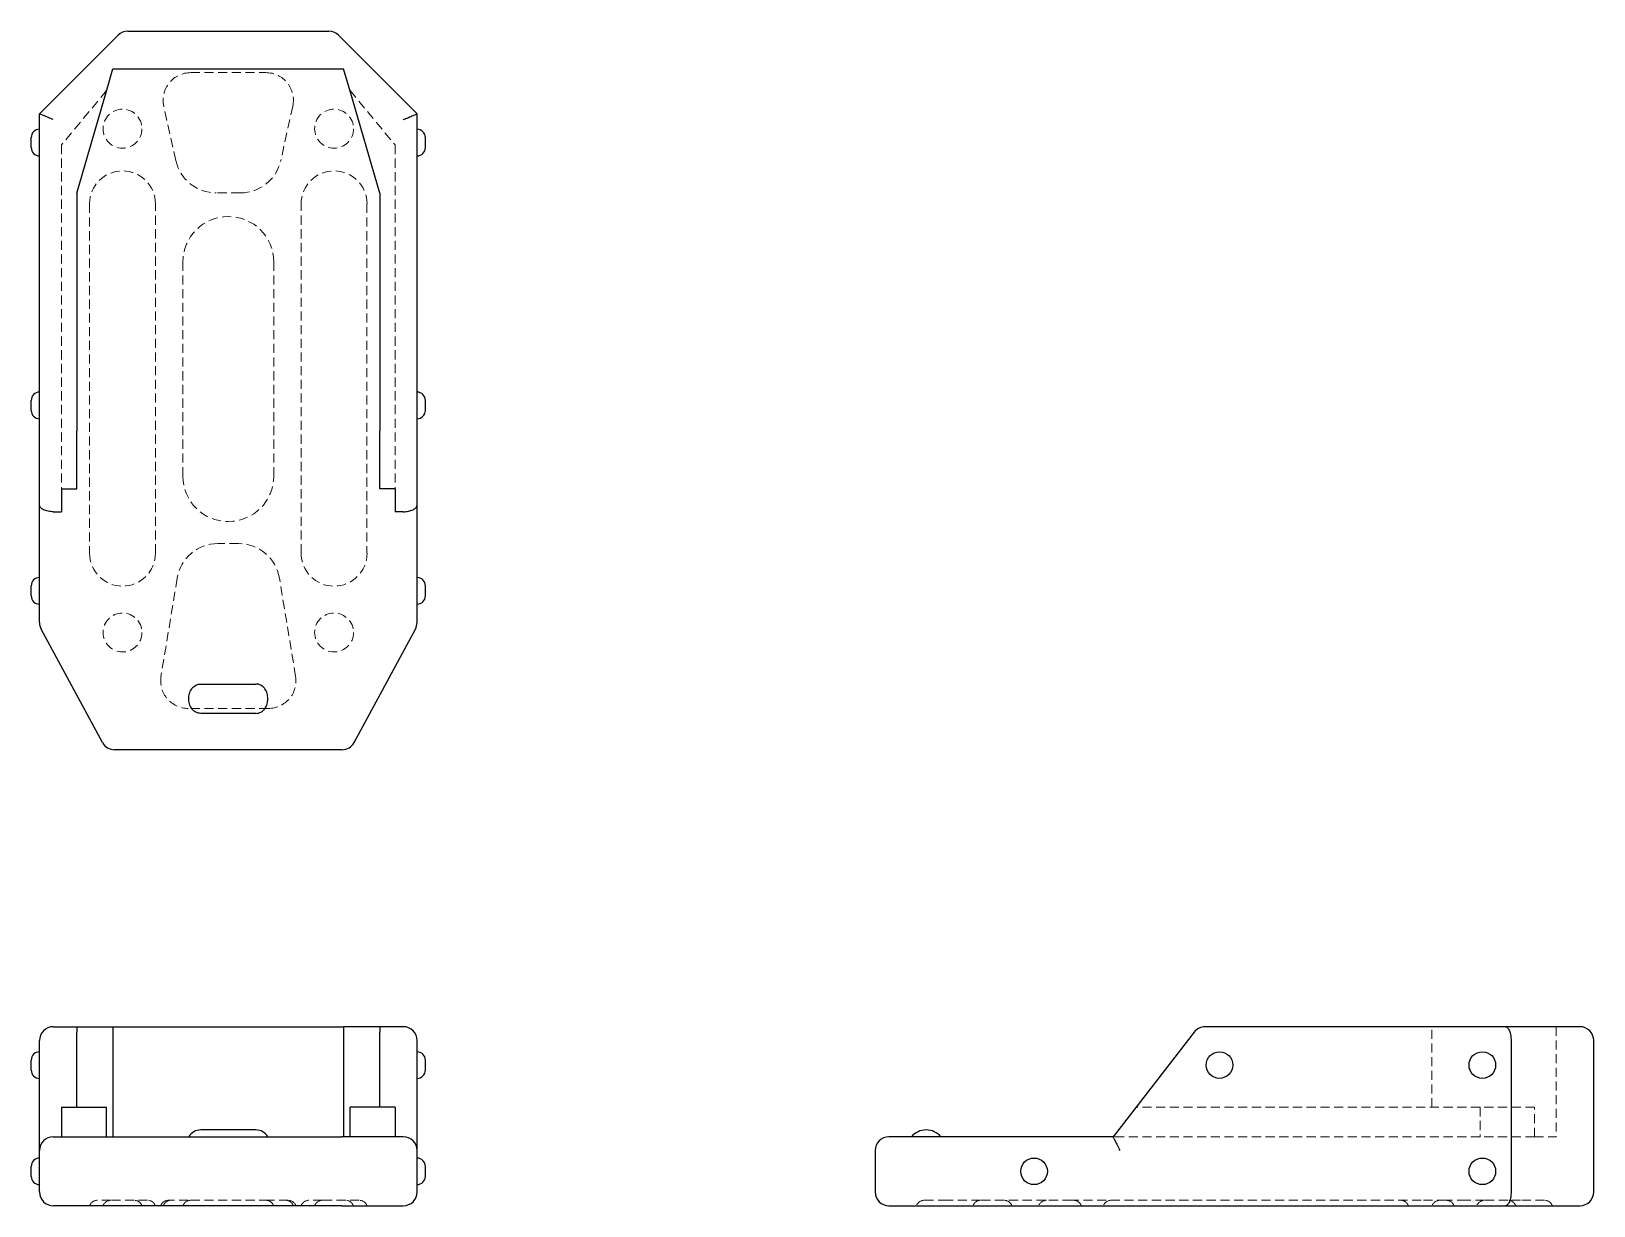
# Model space of a CAD drawing. Header units: millimetres. Extents: x 56 to 273, y 45 to 208.
import ezdxf

# ---------------------------------------------------------------- set-up
doc = ezdxf.new("R2010")
doc.units = ezdxf.units.MM
doc.linetypes.add('HIDDEN', pattern=[1.905, 1.27, -0.635])

msp = doc.modelspace()

# ---------------------------------------------------------------- linework, layer by layer
at = {"color": 7, "linetype": 'Continuous', "lineweight": 25}
for p, q in [((56.73, 196.5), (67.67, 207.44)), ((69.03, 208), (96.97, 208)), ((109.27, 196.5), (98.33, 207.44)), ((66.04, 199.67), (66.95, 202.77)), ((66.95, 202.77), (99.05, 202.77)), ((99.96, 199.67), (99.05, 202.77)), ((61.91, 185.45), (66.04, 199.67)), ((104.09, 185.45), (99.96, 199.67)), ((56.73, 153.93), (56.73, 196.5)), ((109.27, 153.93), (109.27, 196.5)), ((55.58, 191.81), (55.58, 193.2)), ((110.42, 191.81), (110.42, 193.2)), ((61.91, 185.45), (61.91, 153.93)), ((104.09, 185.45), (104.09, 153.93)), ((55.58, 155.23), (55.58, 156.62)), ((110.42, 155.23), (110.42, 156.62)), ((56.73, 142.07), (56.73, 153.93)), ((61.91, 153.93), (61.91, 152.41)), ((61.91, 144.31), (61.91, 152.41)), ((104.09, 153.93), (104.09, 152.41)), ((104.09, 144.31), (104.09, 152.41)), ((109.27, 142.07), (109.27, 153.93)), ((59.8, 144.31), (59.8, 141.13)), ((59.8, 144.31), (61.91, 144.31)), ((106.2, 144.31), (104.09, 144.31)), ((106.2, 144.31), (106.2, 141.13)), ((56.73, 125.71), (56.73, 142.07)), ((109.27, 125.71), (109.27, 142.07)), ((58.65, 141.13), (59.8, 141.13)), ((107.35, 141.13), (106.2, 141.13)), ((55.58, 129.42), (55.58, 130.82)), ((110.42, 129.42), (110.42, 130.82)), ((65.5, 109.01), (56.96, 124.8)), ((100.5, 109.01), (109.04, 124.8)), ((79.17, 117.15), (86.83, 117.15)), ((86.83, 113.06), (79.17, 113.06)), ((98.82, 108), (67.18, 108)), ((56.73, 52.21), (56.73, 67.54)), ((58.65, 69.46), (61.91, 69.46)), ((61.91, 69.46), (61.91, 68.72)), ((61.91, 69.46), (66.04, 69.46)), ((61.91, 58.25), (61.91, 68.72)), ((66.04, 69.46), (66.95, 69.46)), ((66.95, 69.46), (66.95, 54.12)), ((66.95, 69.46), (99.05, 69.46)), ((99.05, 69.46), (99.05, 54.12)), ((99.96, 69.46), (99.05, 69.46)), ((104.09, 69.46), (99.96, 69.46)), ((107.35, 69.46), (104.09, 69.46)), ((104.09, 69.46), (104.09, 68.72)), ((104.09, 58.25), (104.09, 68.72)), ((109.27, 52.21), (109.27, 67.54)), ((217.41, 68.72), (206.13, 54.12)), ((260.7, 69.46), (218.93, 69.46)), ((271.08, 69.46), (260.7, 69.46)), ((261.5, 67.54), (261.5, 46.46)), ((273, 46.46), (273, 67.54)), ((55.58, 64.12), (55.58, 64.81)), ((55.58, 63.42), (55.58, 64.12)), ((110.42, 64.12), (110.42, 64.81)), ((110.42, 63.42), (110.42, 64.12)), ((59.8, 58.25), (61.91, 58.25)), ((59.8, 58.25), (59.8, 54.12)), ((61.91, 58.25), (66.04, 58.25)), ((66.04, 58.25), (66.06, 58.25)), ((66.06, 54.12), (66.06, 58.25)), ((99.94, 54.12), (99.94, 58.25)), ((99.96, 58.25), (99.94, 58.25)), ((104.09, 58.25), (99.96, 58.25)), ((106.2, 58.25), (104.09, 58.25)), ((106.2, 58.25), (106.2, 54.12)), ((86.83, 55.09), (79.17, 55.09)), ((56.73, 46.46), (56.73, 52.21)), ((58.65, 54.12), (67.18, 54.12)), ((67.18, 54.12), (98.82, 54.12)), ((107.35, 54.12), (98.82, 54.12)), ((109.27, 46.46), (109.27, 52.21)), ((173, 52.21), (173, 46.46)), ((190.71, 54.12), (174.92, 54.12)), ((206.13, 54.12), (190.71, 54.12)), ((55.58, 49.33), (55.58, 50.02)), ((110.42, 49.33), (110.42, 50.02)), ((55.58, 48.63), (55.58, 49.33)), ((110.42, 48.63), (110.42, 49.33)), ((67.18, 44.54), (58.65, 44.54)), ((98.82, 44.54), (67.18, 44.54)), ((98.82, 44.54), (107.35, 44.54)), ((174.92, 44.54), (190.71, 44.54)), ((190.71, 44.54), (260.7, 44.54)), ((260.7, 44.54), (271.08, 44.54))]:
    msp.add_line(p, q, dxfattribs=at)
at = {"color": 7, "linetype": 'HIDDEN', "lineweight": 18}
for p, q in [((77.77, 202.25), (88.23, 202.25)), ((66.06, 199.75), (59.8, 192.18)), ((99.94, 199.75), (106.2, 192.18)), ((75.69, 190.02), (74.02, 197.59)), ((91.98, 197.59), (90.31, 190.02)), ((59.8, 192.18), (59.8, 144.31)), ((106.2, 192.18), (106.2, 144.31)), ((84.69, 185.5), (81.31, 185.5)), ((63.7, 183.98), (63.7, 135.36)), ((72.87, 135.36), (72.87, 183.98)), ((93.13, 135.36), (93.13, 183.98)), ((102.3, 183.98), (102.3, 135.36)), ((76.68, 146.08), (76.68, 175.89)), ((89.32, 146.08), (89.32, 175.89)), ((84.44, 136.7), (81.56, 136.7)), ((75.89, 131.88), (73.63, 118.21)), ((92.37, 118.21), (90.11, 131.88)), ((88.58, 113.75), (77.42, 113.75)), ((250.45, 58.25), (250.45, 69.46)), ((267.77, 69.46), (267.77, 54.12)), ((257.18, 58.25), (209.31, 58.25)), ((257.18, 58.25), (257.18, 54.12)), ((264.75, 58.25), (257.18, 58.25)), ((264.75, 54.12), (264.75, 58.25)), ((257.18, 54.12), (206.13, 54.12)), ((264.75, 54.12), (257.18, 54.12)), ((264.75, 54.12), (267.77, 54.12)), ((66.66, 45.31), (64.78, 45.31)), ((69.91, 45.31), (66.66, 45.31)), ((71.78, 45.31), (69.91, 45.31)), ((77.42, 45.31), (74.67, 45.31)), ((88.58, 45.31), (77.42, 45.31)), ((91.33, 45.31), (88.58, 45.31)), ((96.09, 45.31), (94.22, 45.31)), ((99.34, 45.31), (96.09, 45.31)), ((101.22, 45.31), (99.34, 45.31)), ((183.03, 45.31), (179.84, 45.31)), ((187.69, 45.31), (183.03, 45.31)), ((190.95, 45.31), (187.69, 45.31)), ((196.71, 45.31), (190.95, 45.31)), ((196.86, 45.31), (196.71, 45.31)), ((200.36, 45.31), (196.86, 45.31)), ((248.98, 45.31), (200.36, 45.31)), ((252.48, 45.31), (248.98, 45.31)), ((255.25, 45.31), (252.48, 45.31)), ((257.81, 45.31), (255.25, 45.31)), ((261.07, 45.31), (257.81, 45.31)), ((262.82, 45.31), (261.07, 45.31)), ((266.16, 45.31), (262.82, 45.31))]:
    msp.add_line(p, q, dxfattribs=at)
for centre in [(68.28, 194.44), (97.72, 194.44), (68.28, 124.32), (97.72, 124.32)]:
    msp.add_circle(centre, 2.71, dxfattribs=at)
at = {"color": 7, "linetype": 'Continuous', "lineweight": 25}
for centre in [(220.92, 64.12), (257.5, 64.12), (195.12, 49.33), (257.5, 49.33)]:
    msp.add_circle(centre, 1.85, dxfattribs=at)
for centre, radius, start, end in [((69.03, 206.08), 1.92, 90, 135), ((96.97, 206.08), 1.92, 45, 90), ((56.73, 193.2), 1.15, 90, 180), ((109.27, 193.2), 1.15, 0, 90), ((56.73, 191.81), 1.15, 180, 270), ((109.27, 191.81), 1.15, 270, 0), ((56.73, 156.62), 1.15, 90, 180), ((109.27, 156.62), 1.15, 0, 90), ((56.73, 155.23), 1.15, 180, 270), ((109.27, 155.23), 1.15, 270, 0), ((56.73, 130.82), 1.15, 90, 180), ((109.27, 130.82), 1.15, 0, 90), ((56.73, 129.42), 1.15, 180, 270), ((109.27, 129.42), 1.15, 270, 0), ((58.65, 125.71), 1.92, 180, 208.3901), ((107.35, 125.71), 1.92, 331.6099, 0), ((67.18, 109.92), 1.92, 208.3901, 270), ((98.82, 109.92), 1.92, 270, 331.6099), ((58.65, 67.54), 1.92, 90, 180), ((107.35, 67.54), 1.92, 0, 90), ((218.93, 67.54), 1.92, 90, 142.2821), ((271.08, 67.54), 1.92, 0, 90), ((56.73, 64.81), 1.15, 90, 180), ((109.27, 64.81), 1.15, 0, 90), ((56.73, 63.42), 1.15, 180, 270), ((109.27, 63.42), 1.15, 270, 0), ((79.17, 53.17), 1.92, 90, 149.9403), ((86.83, 53.17), 1.92, 30.053, 90), ((180.11, 52.43), 2.66, 39.6758, 140.3242), ((58.65, 52.21), 1.92, 90, 180), ((107.35, 52.21), 1.92, 0, 90), ((174.92, 52.21), 1.92, 90, 180), ((56.73, 50.02), 1.15, 90, 180), ((109.27, 50.02), 1.15, 360, 90), ((56.73, 48.63), 1.15, 180, 270), ((109.27, 48.63), 1.15, 270, 0), ((58.65, 46.46), 1.92, 180, 270), ((107.35, 46.46), 1.92, 270, 0), ((174.92, 46.46), 1.92, 180, 270), ((271.08, 46.46), 1.92, 270, 0)]:
    msp.add_arc(centre, radius, start, end, dxfattribs=at)
at = {"color": 7, "linetype": 'HIDDEN', "lineweight": 18}
for centre, radius, start, end in [((77.77, 198.41), 3.83, 90, 192.4024), ((88.23, 198.41), 3.83, 347.5976, 90), ((81.31, 191.25), 5.75, 192.4024, 270), ((84.69, 191.25), 5.75, 270, 347.5976), ((68.28, 183.98), 4.59, 0, 180), ((97.72, 183.98), 4.59, 0, 180), ((83, 175.89), 6.32, 0, 180), ((83, 146.08), 6.32, 180, 0), ((68.28, 135.36), 4.59, 180, 0), ((81.56, 130.95), 5.75, 90, 170.641), ((84.44, 130.95), 5.75, 9.359, 90), ((97.72, 135.36), 4.59, 180, 0), ((77.42, 117.59), 3.83, 170.641, 270), ((88.58, 117.59), 3.83, 270, 9.359), ((64.78, 44.15), 1.15, 90, 160.5288), ((66.66, 44.15), 1.15, 90, 160.5288), ((69.91, 44.15), 1.15, 19.4712, 90), ((71.78, 44.15), 1.15, 19.4712, 90), ((74.67, 44.15), 1.15, 90, 160.5288), ((75.02, 44.15), 1.15, 90, 160.5288), ((77.77, 44.15), 1.15, 90, 160.5288), ((88.23, 44.15), 1.15, 19.4712, 90), ((90.98, 44.15), 1.15, 19.4712, 90), ((91.33, 44.15), 1.15, 19.4712, 90), ((94.22, 44.15), 1.15, 90, 160.5288), ((96.09, 44.15), 1.15, 90, 160.5288), ((99.34, 44.15), 1.15, 19.4712, 90), ((101.22, 44.15), 1.15, 19.4712, 90), ((179.84, 44.15), 1.15, 90, 160.5288), ((187.69, 44.15), 1.15, 90, 160.5288), ((190.95, 44.15), 1.15, 19.4712, 90), ((196.86, 44.15), 1.15, 90, 160.5288), ((200.62, 44.15), 1.15, 19.4712, 90), ((205.85, 44.15), 1.15, 90, 160.5288), ((246.13, 44.15), 1.15, 19.4712, 90), ((251.59, 44.15), 1.15, 90, 160.5288), ((252.48, 44.15), 1.15, 19.4712, 90), ((257.81, 44.15), 1.15, 90, 160.5288), ((261.07, 44.15), 1.15, 19.4712, 90), ((266.16, 44.15), 1.15, 19.4712, 90)]:
    msp.add_arc(centre, radius, start, end, dxfattribs=at)
at = {"color": 7, "linetype": 'Continuous', "lineweight": 25}
for points, knots in [([(58.65, 195.7), (58.42, 195.8), (58.18, 195.9), (57.71, 196.09), (57.48, 196.19), (57.11, 196.34), (56.96, 196.4), (56.77, 196.48), (56.73, 196.5), (56.73, 196.5)], [0, 0, 0, 0, 0.25, 0.25, 0.5, 0.5, 0.75, 0.75, 1, 1, 1, 1]), ([(107.35, 195.7), (107.58, 195.8), (107.82, 195.9), (108.29, 196.09), (108.52, 196.19), (108.89, 196.34), (109.04, 196.4), (109.23, 196.48), (109.27, 196.5), (109.27, 196.5)], [0, 0, 0, 0, 0.25, 0.25, 0.5, 0.5, 0.75, 0.75, 1, 1, 1, 1]), ([(58.65, 141.13), (58.42, 141.13), (58.18, 141.15), (57.71, 141.24), (57.48, 141.31), (57.11, 141.49), (56.96, 141.61), (56.77, 141.84), (56.73, 141.96), (56.73, 142.07)], [0, 0, 0, 0, 0.25, 0.25, 0.5, 0.5, 0.75, 0.75, 1, 1, 1, 1]), ([(107.35, 141.13), (107.58, 141.13), (107.82, 141.15), (108.29, 141.24), (108.52, 141.31), (108.89, 141.49), (109.04, 141.61), (109.23, 141.84), (109.27, 141.96), (109.27, 142.07)], [0, 0, 0, 0, 0.25, 0.25, 0.5, 0.5, 0.75, 0.75, 1, 1, 1, 1]), ([(79.17, 113.06), (79.04, 113.06), (78.92, 113.08), (78.68, 113.14), (78.57, 113.18), (78.35, 113.3), (78.25, 113.37), (78.07, 113.53), (77.98, 113.62), (77.77, 113.92), (77.66, 114.15), (77.53, 114.62), (77.5, 114.86), (77.5, 115.35), (77.53, 115.6), (77.63, 115.95), (77.67, 116.07), (77.78, 116.29), (77.84, 116.39), (77.98, 116.59), (78.07, 116.68), (78.25, 116.84), (78.35, 116.91), (78.57, 117.03), (78.68, 117.08), (78.92, 117.14), (79.04, 117.15), (79.17, 117.15)], [0, 0, 0, 0, 0.0625, 0.0625, 0.125, 0.125, 0.1875, 0.1875, 0.25, 0.25, 0.375, 0.375, 0.5, 0.5, 0.625, 0.625, 0.6875, 0.6875, 0.75, 0.75, 0.8125, 0.8125, 0.875, 0.875, 0.9375, 0.9375, 1, 1, 1, 1]), ([(86.83, 113.06), (86.96, 113.06), (87.08, 113.08), (87.32, 113.14), (87.43, 113.18), (87.65, 113.3), (87.75, 113.37), (87.93, 113.53), (88.02, 113.62), (88.23, 113.92), (88.34, 114.15), (88.47, 114.62), (88.5, 114.86), (88.5, 115.35), (88.47, 115.6), (88.37, 115.95), (88.33, 116.07), (88.22, 116.29), (88.16, 116.39), (88.02, 116.59), (87.93, 116.68), (87.75, 116.84), (87.65, 116.91), (87.43, 117.03), (87.32, 117.08), (87.08, 117.14), (86.96, 117.15), (86.83, 117.15)], [0, 0, 0, 0, 0.0625, 0.0625, 0.125, 0.125, 0.1875, 0.1875, 0.25, 0.25, 0.375, 0.375, 0.5, 0.5, 0.625, 0.625, 0.6875, 0.6875, 0.75, 0.75, 0.8125, 0.8125, 0.875, 0.875, 0.9375, 0.9375, 1, 1, 1, 1]), ([(260.7, 69.46), (260.8, 69.46), (260.9, 69.42), (261.09, 69.23), (261.19, 69.09), (261.34, 68.71), (261.4, 68.49), (261.48, 68.01), (261.5, 67.77), (261.5, 67.54)], [0, 0, 0, 0, 0.25, 0.25, 0.5, 0.5, 0.75, 0.75, 1, 1, 1, 1]), ([(206.13, 54.12), (206.13, 54.12), (206.15, 54.08), (206.24, 53.9), (206.31, 53.75), (206.49, 53.38), (206.61, 53.15), (206.84, 52.68), (206.96, 52.43), (207.07, 52.21)], [0, 0, 0, 0, 0.25, 0.25, 0.5, 0.5, 0.75, 0.75, 1, 1, 1, 1]), ([(261.5, 46.46), (261.5, 46.23), (261.48, 45.99), (261.4, 45.51), (261.34, 45.29), (261.19, 44.91), (261.09, 44.77), (260.9, 44.58), (260.8, 44.54), (260.7, 44.54)], [0, 0, 0, 0, 0.25, 0.25, 0.5, 0.5, 0.75, 0.75, 1, 1, 1, 1])]:
    msp.add_open_spline(points, degree=3, knots=knots, dxfattribs=at)

doc.saveas('drawing.dxf')
